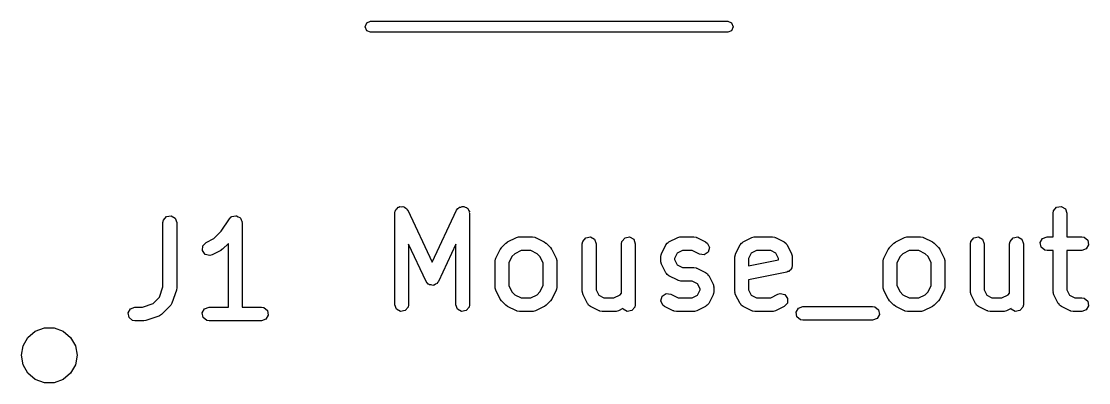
# Model space of a CAD drawing. Extents: x 1.767 to 2.344, y -2.927 to -2.267.
# Drawn here: x 1.773 to 2.2319, y -2.9268 to -2.7712 of the extents above; entities that cross this region are included whole.
import ezdxf

# ---------------------------------------------------------------- set-up
doc = ezdxf.new("R2010")
doc.units = 0
doc.header["$MEASUREMENT"] = 0
doc.layers.add('BLACK', color=7, linetype='CONTINUOUS')

msp = doc.modelspace()

# ---------------------------------------------------------------- linework, layer by layer
at = {"layer": 'BLACK', "linetype": 'CONTINUOUS'}
for p, q in [((1.92156, -2.77194), (1.92323, -2.77124)), ((1.92323, -2.77124), (2, -2.77124)), ((2, -2.77124), (2.07677, -2.77124)), ((2.07677, -2.77124), (2.07844, -2.77194)), ((1.92087, -2.77361), (1.92156, -2.77194)), ((1.92156, -2.77528), (1.92087, -2.77361)), ((1.92323, -2.77597), (1.92156, -2.77528)), ((2, -2.77597), (1.92323, -2.77597)), ((2.07677, -2.77597), (2, -2.77597)), ((2.07844, -2.77528), (2.07677, -2.77597)), ((2.07844, -2.77194), (2.07913, -2.77361)), ((2.07913, -2.77361), (2.07844, -2.77528)), ((1.93363, -2.85384), (1.93381, -2.85283)), ((1.93363, -2.89321), (1.93363, -2.85384)), ((1.93381, -2.85283), (1.93406, -2.85253)), ((1.93406, -2.85253), (1.93416, -2.85215)), ((1.93416, -2.85215), (1.93469, -2.85178)), ((1.93469, -2.85178), (1.9351, -2.85129)), ((1.9351, -2.85129), (1.93549, -2.85122)), ((1.93549, -2.85122), (1.93582, -2.85099)), ((1.93582, -2.85099), (1.93646, -2.85105)), ((1.93646, -2.85105), (1.93709, -2.85094)), ((1.93709, -2.85094), (1.93743, -2.85113)), ((1.93743, -2.85113), (1.93783, -2.85117)), ((1.93783, -2.85117), (1.93828, -2.85162)), ((1.93828, -2.85162), (1.93884, -2.85195)), ((1.93884, -2.85195), (1.93898, -2.85232)), ((1.93898, -2.85232), (1.93926, -2.85259)), ((1.93926, -2.85259), (1.9497, -2.87498)), ((1.9497, -2.87498), (1.96015, -2.85259)), ((1.96015, -2.85259), (1.96074, -2.85175)), ((1.96074, -2.85175), (1.9611, -2.85159)), ((1.9611, -2.85159), (1.96135, -2.85129)), ((1.96135, -2.85129), (1.96199, -2.85117)), ((1.96199, -2.85117), (1.96257, -2.8509)), ((1.96257, -2.8509), (1.96295, -2.851)), ((1.96295, -2.851), (1.96334, -2.85094)), ((1.96334, -2.85094), (1.9639, -2.85126)), ((1.9639, -2.85126), (1.96452, -2.85142)), ((1.96452, -2.85142), (1.96475, -2.85175)), ((1.96475, -2.85175), (1.96509, -2.85195)), ((1.96509, -2.85195), (1.96531, -2.85255)), ((1.96531, -2.85255), (1.96568, -2.85308)), ((1.96568, -2.85308), (1.96564, -2.85347)), ((1.96564, -2.85347), (1.96578, -2.85384)), ((1.96578, -2.85384), (1.96578, -2.89321)), ((2.21672, -2.85384), (2.2169, -2.85283)), ((2.21672, -2.86401), (2.21672, -2.85384)), ((2.2169, -2.85283), (2.21819, -2.85129)), ((2.21819, -2.85129), (2.22018, -2.85094)), ((2.22018, -2.85094), (2.22193, -2.85195)), ((2.22193, -2.85195), (2.22262, -2.85384)), ((2.22262, -2.85384), (2.22262, -2.86401)), ((1.83392, -2.85784), (1.8341, -2.85683)), ((1.83392, -2.88549), (1.83392, -2.85784)), ((1.8341, -2.85683), (1.8354, -2.85529)), ((1.8354, -2.85529), (1.83739, -2.85494)), ((1.83739, -2.85494), (1.83914, -2.85595)), ((1.83914, -2.85595), (1.83983, -2.85784)), ((1.83983, -2.85784), (1.83983, -2.88596)), ((1.85895, -2.86159), (1.86254, -2.85621)), ((1.86254, -2.85621), (1.86325, -2.85546)), ((1.86325, -2.85546), (1.86341, -2.85542)), ((1.86341, -2.85542), (1.86352, -2.85529)), ((1.86352, -2.85529), (1.86437, -2.85514)), ((1.86437, -2.85514), (1.86519, -2.8549)), ((1.86519, -2.8549), (1.86534, -2.85496)), ((1.86534, -2.85496), (1.86551, -2.85494)), ((1.86551, -2.85494), (1.86625, -2.85536)), ((1.86625, -2.85536), (1.86704, -2.85571)), ((1.86704, -2.85571), (1.86711, -2.85586)), ((1.86711, -2.85586), (1.86726, -2.85595)), ((1.86726, -2.85595), (1.86755, -2.85675)), ((1.86755, -2.85675), (1.86793, -2.85752)), ((1.86793, -2.85752), (1.86789, -2.85768)), ((1.86789, -2.85768), (1.86795, -2.85784)), ((1.86795, -2.85784), (1.86795, -2.89426)), ((1.85575, -2.86479), (1.85895, -2.86159)), ((1.85092, -2.86993), (1.85104, -2.86792)), ((1.85104, -2.86792), (1.85243, -2.86645)), ((1.85243, -2.86645), (1.85575, -2.86479)), ((1.86205, -2.86685), (1.85959, -2.8693)), ((1.86205, -2.89426), (1.86205, -2.86685)), ((1.94703, -2.88321), (1.93953, -2.86715)), ((1.93953, -2.86715), (1.93953, -2.89321)), ((1.95987, -2.86715), (1.95238, -2.88321)), ((1.95987, -2.89321), (1.95987, -2.86715)), ((1.97949, -2.86863), (1.98136, -2.86675)), ((1.98136, -2.86675), (1.98208, -2.86625)), ((1.98208, -2.86625), (1.98213, -2.8662)), ((1.98213, -2.8662), (1.98588, -2.86433)), ((1.98588, -2.86433), (1.98686, -2.86403)), ((1.98686, -2.86403), (1.98703, -2.86407)), ((1.98703, -2.86407), (1.9872, -2.86401)), ((1.9872, -2.86401), (1.99282, -2.86401)), ((1.99282, -2.86401), (1.99383, -2.86419)), ((1.99383, -2.86419), (1.99397, -2.86431)), ((1.99397, -2.86431), (1.99414, -2.86433)), ((1.99414, -2.86433), (1.99789, -2.8662)), ((1.99789, -2.8662), (1.9986, -2.86673)), ((1.9986, -2.86673), (1.99866, -2.86675)), ((1.99866, -2.86675), (2.00054, -2.86863)), ((2.01424, -2.86697), (2.01442, -2.86596)), ((2.01424, -2.88759), (2.01424, -2.86697)), ((2.01442, -2.86596), (2.01572, -2.86441)), ((2.01572, -2.86441), (2.01771, -2.86406)), ((2.01771, -2.86406), (2.01946, -2.86507)), ((2.01946, -2.86507), (2.02015, -2.86697)), ((2.02015, -2.86697), (2.02015, -2.88689)), ((2.03112, -2.86697), (2.03129, -2.86596)), ((2.03112, -2.88824), (2.03112, -2.86697)), ((2.03129, -2.86596), (2.03259, -2.86441)), ((2.03259, -2.86441), (2.03458, -2.86406)), ((2.03458, -2.86406), (2.03633, -2.86507)), ((2.03633, -2.86507), (2.03702, -2.86697)), ((2.03702, -2.86697), (2.03702, -2.89321)), ((2.0483, -2.87127), (2.05017, -2.86752)), ((2.05017, -2.86752), (2.05079, -2.8667)), ((2.05079, -2.8667), (2.05119, -2.86652)), ((2.05119, -2.86652), (2.0515, -2.8662)), ((2.0515, -2.8662), (2.05524, -2.86433)), ((2.05524, -2.86433), (2.05623, -2.86403)), ((2.05623, -2.86403), (2.0564, -2.86407)), ((2.0564, -2.86407), (2.05657, -2.86401)), ((2.05657, -2.86401), (2.06219, -2.86401)), ((2.06219, -2.86401), (2.0632, -2.86419)), ((2.0632, -2.86419), (2.06333, -2.86431)), ((2.06333, -2.86431), (2.06351, -2.86433)), ((2.06351, -2.86433), (2.06726, -2.8662)), ((2.06726, -2.8662), (2.06808, -2.86681)), ((2.06808, -2.86681), (2.06889, -2.86866)), ((2.08017, -2.87127), (2.08205, -2.86752)), ((2.08205, -2.86752), (2.08266, -2.8667)), ((2.08266, -2.8667), (2.08306, -2.86652)), ((2.08306, -2.86652), (2.08337, -2.8662)), ((2.08337, -2.8662), (2.08712, -2.86433)), ((2.08712, -2.86433), (2.0881, -2.86403)), ((2.0881, -2.86403), (2.08827, -2.86407)), ((2.08827, -2.86407), (2.08844, -2.86401)), ((2.08844, -2.86401), (2.09594, -2.86401)), ((2.09594, -2.86401), (2.09695, -2.86419)), ((2.09695, -2.86419), (2.09708, -2.86431)), ((2.09708, -2.86431), (2.09726, -2.86433)), ((2.09726, -2.86433), (2.10101, -2.8662)), ((2.10101, -2.8662), (2.10183, -2.86681)), ((2.10183, -2.86681), (2.10201, -2.86722)), ((2.10201, -2.86722), (2.10233, -2.86752)), ((2.10233, -2.86752), (2.1042, -2.87127)), ((2.14634, -2.86863), (2.14822, -2.86675)), ((2.14822, -2.86675), (2.14894, -2.86625)), ((2.14894, -2.86625), (2.14898, -2.8662)), ((2.14898, -2.8662), (2.15273, -2.86433)), ((2.15273, -2.86433), (2.15372, -2.86403)), ((2.15372, -2.86403), (2.15389, -2.86407)), ((2.15389, -2.86407), (2.15405, -2.86401)), ((2.15405, -2.86401), (2.15968, -2.86401)), ((2.15968, -2.86401), (2.16069, -2.86419)), ((2.16069, -2.86419), (2.16082, -2.86431)), ((2.16082, -2.86431), (2.161, -2.86433)), ((2.161, -2.86433), (2.16475, -2.8662)), ((2.16475, -2.8662), (2.16546, -2.86673)), ((2.16546, -2.86673), (2.16551, -2.86675)), ((2.16551, -2.86675), (2.16739, -2.86863)), ((2.1811, -2.86697), (2.18127, -2.86596)), ((2.1811, -2.88759), (2.1811, -2.86697)), ((2.18127, -2.86596), (2.18257, -2.86441)), ((2.18257, -2.86441), (2.18456, -2.86406)), ((2.18456, -2.86406), (2.18631, -2.86507)), ((2.18631, -2.86507), (2.187, -2.86697)), ((2.187, -2.86697), (2.187, -2.88689)), ((2.19797, -2.86697), (2.19815, -2.86596)), ((2.19797, -2.88824), (2.19797, -2.86697)), ((2.19815, -2.86596), (2.19945, -2.86441)), ((2.19945, -2.86441), (2.20144, -2.86406)), ((2.20144, -2.86406), (2.20318, -2.86507)), ((2.20318, -2.86507), (2.20388, -2.86697)), ((2.20388, -2.86697), (2.20388, -2.89321)), ((2.21114, -2.86645), (2.21215, -2.8647)), ((2.21149, -2.86844), (2.21114, -2.86645)), ((2.21215, -2.8647), (2.21405, -2.86401)), ((2.21405, -2.86401), (2.21672, -2.86401)), ((2.22262, -2.86401), (2.22904, -2.86401)), ((2.22904, -2.86401), (2.23005, -2.86419)), ((2.23005, -2.86419), (2.2316, -2.86549)), ((2.23195, -2.86748), (2.23094, -2.86923)), ((2.2316, -2.86549), (2.23195, -2.86748)), ((1.85212, -2.87156), (1.85092, -2.86993)), ((1.85409, -2.87203), (1.85212, -2.87156)), ((1.85507, -2.87173), (1.85409, -2.87203)), ((1.85882, -2.86986), (1.85507, -2.87173)), ((1.85886, -2.86981), (1.85882, -2.86986)), ((1.85959, -2.8693), (1.85886, -2.86981)), ((1.97706, -2.87315), (1.97893, -2.8694)), ((1.97893, -2.8694), (1.97946, -2.86869)), ((1.97946, -2.86869), (1.97949, -2.86863)), ((1.984, -2.87247), (1.98265, -2.87516)), ((1.9852, -2.87127), (1.984, -2.87247)), ((1.9879, -2.86992), (1.9852, -2.87127)), ((1.99213, -2.86992), (1.9879, -2.86992)), ((1.99482, -2.87127), (1.99213, -2.86992)), ((1.99602, -2.87247), (1.99482, -2.87127)), ((1.99737, -2.87516), (1.99602, -2.87247)), ((2.00054, -2.86863), (2.00104, -2.86935)), ((2.00104, -2.86935), (2.00109, -2.8694)), ((2.00109, -2.8694), (2.00296, -2.87315)), ((2.04799, -2.87259), (2.04817, -2.87158)), ((2.04799, -2.87447), (2.04799, -2.87259)), ((2.04817, -2.87158), (2.04828, -2.87145)), ((2.04828, -2.87145), (2.0483, -2.87127)), ((2.05502, -2.87104), (2.05389, -2.87329)), ((2.05726, -2.86992), (2.05502, -2.87104)), ((2.06149, -2.86992), (2.05726, -2.86992)), ((2.06462, -2.87148), (2.06149, -2.86992)), ((2.06663, -2.87171), (2.06462, -2.87148)), ((2.06831, -2.8706), (2.06663, -2.87171)), ((2.06889, -2.86866), (2.06831, -2.8706)), ((2.07986, -2.87259), (2.08004, -2.87158)), ((2.07986, -2.88759), (2.07986, -2.87259)), ((2.08004, -2.87158), (2.08015, -2.87145)), ((2.08015, -2.87145), (2.08017, -2.87127)), ((2.08689, -2.87104), (2.08576, -2.87329)), ((2.08913, -2.86992), (2.08689, -2.87104)), ((2.09524, -2.86992), (2.08913, -2.86992)), ((2.09748, -2.87104), (2.09524, -2.86992)), ((2.09861, -2.87329), (2.09748, -2.87104)), ((2.1042, -2.87127), (2.10449, -2.87225)), ((2.10449, -2.87225), (2.10445, -2.87242)), ((2.10445, -2.87242), (2.10451, -2.87259)), ((2.10451, -2.87259), (2.10451, -2.87634)), ((2.14391, -2.87315), (2.14579, -2.8694)), ((2.14579, -2.8694), (2.14631, -2.86869)), ((2.14631, -2.86869), (2.14634, -2.86863)), ((2.15086, -2.87247), (2.14951, -2.87516)), ((2.15205, -2.87127), (2.15086, -2.87247)), ((2.15475, -2.86992), (2.15205, -2.87127)), ((2.15898, -2.86992), (2.15475, -2.86992)), ((2.16168, -2.87127), (2.15898, -2.86992)), ((2.16288, -2.87247), (2.16168, -2.87127)), ((2.16422, -2.87516), (2.16288, -2.87247)), ((2.16739, -2.86863), (2.1679, -2.86935)), ((2.1679, -2.86935), (2.16794, -2.8694)), ((2.16794, -2.8694), (2.16982, -2.87315)), ((2.21304, -2.86974), (2.21149, -2.86844)), ((2.21405, -2.86992), (2.21304, -2.86974)), ((2.21672, -2.86992), (2.21405, -2.86992)), ((2.21672, -2.88759), (2.21672, -2.86992)), ((2.22904, -2.86992), (2.22262, -2.86992)), ((2.22262, -2.86992), (2.22262, -2.88689)), ((2.23094, -2.86923), (2.22904, -2.86992)), ((1.97675, -2.87447), (1.97693, -2.87346)), ((1.97675, -2.88571), (1.97675, -2.87447)), ((1.97693, -2.87346), (1.97704, -2.87332)), ((1.97704, -2.87332), (1.97706, -2.87315)), ((1.98265, -2.87516), (1.98265, -2.88502)), ((1.99737, -2.88502), (1.99737, -2.87516)), ((2.00296, -2.87315), (2.00326, -2.87413)), ((2.00326, -2.87413), (2.00321, -2.8743)), ((2.00321, -2.8743), (2.00328, -2.87447)), ((2.00328, -2.87447), (2.00328, -2.88571)), ((2.04805, -2.87463), (2.04799, -2.87447)), ((2.04801, -2.8748), (2.04805, -2.87463)), ((2.0483, -2.87579), (2.04801, -2.8748)), ((2.05017, -2.87954), (2.0483, -2.87579)), ((2.05389, -2.87329), (2.05389, -2.87377)), ((2.05389, -2.87377), (2.05502, -2.87601)), ((2.05502, -2.87601), (2.05726, -2.87714)), ((2.05726, -2.87714), (2.06219, -2.87714)), ((2.06219, -2.87714), (2.0632, -2.87732)), ((2.0632, -2.87732), (2.06333, -2.87743)), ((2.08576, -2.87329), (2.08576, -2.87649)), ((2.08576, -2.87649), (2.09861, -2.87392)), ((2.09861, -2.87392), (2.09861, -2.87329)), ((2.10433, -2.87735), (2.10402, -2.87772)), ((2.10451, -2.87634), (2.10433, -2.87735)), ((2.1436, -2.87447), (2.14378, -2.87346)), ((2.1436, -2.88571), (2.1436, -2.87447)), ((2.14378, -2.87346), (2.14389, -2.87332)), ((2.14389, -2.87332), (2.14391, -2.87315)), ((2.14951, -2.87516), (2.14951, -2.88502)), ((2.16422, -2.88502), (2.16422, -2.87516)), ((2.16982, -2.87315), (2.17011, -2.87413)), ((2.17011, -2.87413), (2.17007, -2.8743)), ((2.17007, -2.8743), (2.17013, -2.87447)), ((2.17013, -2.87447), (2.17013, -2.88571)), ((2.0505, -2.87984), (2.05017, -2.87954)), ((2.05067, -2.88025), (2.0505, -2.87984)), ((2.0515, -2.88086), (2.05067, -2.88025)), ((2.05524, -2.88273), (2.0515, -2.88086)), ((2.06333, -2.87743), (2.06351, -2.87745)), ((2.06351, -2.87745), (2.06726, -2.87932)), ((2.06726, -2.87932), (2.06808, -2.87993)), ((2.06808, -2.87993), (2.06826, -2.88034)), ((2.06826, -2.88034), (2.06858, -2.88064)), ((2.06858, -2.88064), (2.07045, -2.88439)), ((2.10214, -2.87924), (2.08576, -2.88251)), ((2.10256, -2.87898), (2.10214, -2.87924)), ((2.10304, -2.8789), (2.10256, -2.87898)), ((2.10339, -2.87847), (2.10304, -2.8789)), ((2.10386, -2.87819), (2.10339, -2.87847)), ((2.10402, -2.87772), (2.10386, -2.87819)), ((1.83242, -2.88999), (1.83392, -2.88549)), ((1.83983, -2.88596), (1.83968, -2.88683)), ((1.94757, -2.88376), (1.94703, -2.88321)), ((1.94801, -2.88438), (1.94757, -2.88376)), ((1.94827, -2.88445), (1.94801, -2.88438)), ((1.94846, -2.88464), (1.94827, -2.88445)), ((1.94922, -2.88471), (1.94846, -2.88464)), ((1.94996, -2.88491), (1.94922, -2.88471)), ((1.9502, -2.88479), (1.94996, -2.88491)), ((1.95047, -2.88482), (1.9502, -2.88479)), ((1.9511, -2.88438), (1.95047, -2.88482)), ((1.95179, -2.88405), (1.9511, -2.88438)), ((1.95202, -2.88373), (1.95179, -2.88405)), ((1.95212, -2.88366), (1.95202, -2.88373)), ((1.95216, -2.88353), (1.95212, -2.88366)), ((1.95238, -2.88321), (1.95216, -2.88353)), ((1.97681, -2.88588), (1.97675, -2.88571)), ((1.97677, -2.88605), (1.97681, -2.88588)), ((1.97706, -2.88703), (1.97677, -2.88605)), ((1.98265, -2.88502), (1.984, -2.88771)), ((1.99602, -2.88771), (1.99737, -2.88502)), ((2.00328, -2.88571), (2.0031, -2.88672)), ((2.05542, -2.88275), (2.05524, -2.88273)), ((2.05556, -2.88286), (2.05542, -2.88275)), ((2.05657, -2.88304), (2.05556, -2.88286)), ((2.06149, -2.88304), (2.05657, -2.88304)), ((2.06374, -2.88417), (2.06149, -2.88304)), ((2.06486, -2.88641), (2.06374, -2.88417)), ((2.06486, -2.88689), (2.06486, -2.88641)), ((2.07045, -2.88439), (2.07075, -2.88538)), ((2.07075, -2.88538), (2.07071, -2.88555)), ((2.07071, -2.88555), (2.07077, -2.88571)), ((2.07077, -2.88571), (2.07077, -2.88759)), ((2.08576, -2.88251), (2.08576, -2.88689)), ((2.14366, -2.88588), (2.1436, -2.88571)), ((2.14362, -2.88605), (2.14366, -2.88588)), ((2.14391, -2.88703), (2.14362, -2.88605)), ((2.14951, -2.88502), (2.15086, -2.88771)), ((2.16288, -2.88771), (2.16422, -2.88502)), ((2.17013, -2.88571), (2.16995, -2.88672)), ((1.82966, -2.89276), (1.83242, -2.88999)), ((1.83968, -2.8869), (1.8378, -2.89252)), ((1.83968, -2.88683), (1.83968, -2.8869)), ((1.97893, -2.89078), (1.97706, -2.88703)), ((1.97898, -2.89083), (1.97893, -2.89078)), ((1.97949, -2.89155), (1.97898, -2.89083)), ((1.984, -2.88771), (1.9852, -2.88891)), ((1.9852, -2.88891), (1.9879, -2.89026)), ((1.9879, -2.89026), (1.99213, -2.89026)), ((1.99213, -2.89026), (1.99482, -2.88891)), ((1.99482, -2.88891), (1.99602, -2.88771)), ((2.00109, -2.89078), (2.00056, -2.89149)), ((2.00296, -2.88703), (2.00109, -2.89078)), ((2.00298, -2.88686), (2.00296, -2.88703)), ((2.0031, -2.88672), (2.00298, -2.88686)), ((2.0143, -2.88775), (2.01424, -2.88759)), ((2.01426, -2.88793), (2.0143, -2.88775)), ((2.01455, -2.88891), (2.01426, -2.88793)), ((2.01643, -2.89266), (2.01455, -2.88891)), ((2.02015, -2.88689), (2.02127, -2.88914)), ((2.02127, -2.88914), (2.02352, -2.89026)), ((2.02352, -2.89026), (2.02775, -2.89026)), ((2.02775, -2.89026), (2.03044, -2.88891)), ((2.03044, -2.88891), (2.03112, -2.88824)), ((2.04799, -2.89152), (2.04857, -2.88958)), ((2.04857, -2.88958), (2.05026, -2.88847)), ((2.05026, -2.88847), (2.05226, -2.8887)), ((2.05226, -2.8887), (2.05539, -2.89026)), ((2.05539, -2.89026), (2.06149, -2.89026)), ((2.06149, -2.89026), (2.06374, -2.88914)), ((2.06374, -2.88914), (2.06486, -2.88689)), ((2.07045, -2.88891), (2.06858, -2.89266)), ((2.07048, -2.88873), (2.07045, -2.88891)), ((2.07059, -2.8886), (2.07048, -2.88873)), ((2.07077, -2.88759), (2.07059, -2.8886)), ((2.07992, -2.88775), (2.07986, -2.88759)), ((2.07988, -2.88793), (2.07992, -2.88775)), ((2.08017, -2.88891), (2.07988, -2.88793)), ((2.08205, -2.89266), (2.08017, -2.88891)), ((2.08576, -2.88689), (2.08689, -2.88914)), ((2.08689, -2.88914), (2.08913, -2.89026)), ((2.08913, -2.89026), (2.09524, -2.89026)), ((2.09524, -2.89026), (2.09836, -2.8887)), ((2.09836, -2.8887), (2.09935, -2.88841)), ((2.09935, -2.88841), (2.10131, -2.88887)), ((2.10131, -2.88887), (2.10252, -2.8905)), ((2.10252, -2.8905), (2.10239, -2.89251)), ((2.14579, -2.89078), (2.14391, -2.88703)), ((2.14583, -2.89083), (2.14579, -2.89078)), ((2.14634, -2.89155), (2.14583, -2.89083)), ((2.15086, -2.88771), (2.15205, -2.88891)), ((2.15205, -2.88891), (2.15475, -2.89026)), ((2.15475, -2.89026), (2.15898, -2.89026)), ((2.15898, -2.89026), (2.16168, -2.88891)), ((2.16168, -2.88891), (2.16288, -2.88771)), ((2.16794, -2.89078), (2.16742, -2.89149)), ((2.16982, -2.88703), (2.16794, -2.89078)), ((2.16984, -2.88686), (2.16982, -2.88703)), ((2.16995, -2.88672), (2.16984, -2.88686)), ((2.18116, -2.88775), (2.1811, -2.88759)), ((2.18112, -2.88793), (2.18116, -2.88775)), ((2.18141, -2.88891), (2.18112, -2.88793)), ((2.18328, -2.89266), (2.18141, -2.88891)), ((2.187, -2.88689), (2.18813, -2.88914)), ((2.18813, -2.88914), (2.19037, -2.89026)), ((2.19037, -2.89026), (2.1946, -2.89026)), ((2.1946, -2.89026), (2.1973, -2.88891)), ((2.1973, -2.88891), (2.19797, -2.88824)), ((2.21678, -2.88775), (2.21672, -2.88759)), ((2.21674, -2.88793), (2.21678, -2.88775)), ((2.21703, -2.88891), (2.21674, -2.88793)), ((2.2189, -2.89266), (2.21703, -2.88891)), ((2.22262, -2.88689), (2.22375, -2.88914)), ((2.22375, -2.88914), (2.22599, -2.89026)), ((2.22599, -2.89026), (2.22904, -2.89026)), ((2.22904, -2.89026), (2.23005, -2.89044)), ((2.23005, -2.89044), (2.2316, -2.89174)), ((1.81897, -2.8967), (1.81998, -2.89495)), ((1.81998, -2.89495), (1.82188, -2.89426)), ((1.82188, -2.89426), (1.82515, -2.89426)), ((1.82515, -2.89426), (1.82966, -2.89276)), ((1.83709, -2.89368), (1.83334, -2.89743)), ((1.83716, -2.89352), (1.83709, -2.89368)), ((1.83731, -2.89342), (1.83716, -2.89352)), ((1.8378, -2.89252), (1.83731, -2.89342)), ((1.85084, -2.8967), (1.85185, -2.89495)), ((1.85185, -2.89495), (1.85375, -2.89426)), ((1.85375, -2.89426), (1.86205, -2.89426)), ((1.86795, -2.89426), (1.87625, -2.89426)), ((1.87625, -2.89426), (1.87726, -2.89444)), ((1.87726, -2.89444), (1.8788, -2.89574)), ((1.8788, -2.89574), (1.87915, -2.89773)), ((1.93432, -2.89511), (1.93363, -2.89321)), ((1.93607, -2.89612), (1.93432, -2.89511)), ((1.93806, -2.89577), (1.93607, -2.89612)), ((1.93936, -2.89422), (1.93806, -2.89577)), ((1.93953, -2.89321), (1.93936, -2.89422)), ((1.96057, -2.89511), (1.95987, -2.89321)), ((1.96231, -2.89612), (1.96057, -2.89511)), ((1.9643, -2.89577), (1.96231, -2.89612)), ((1.9656, -2.89422), (1.9643, -2.89577)), ((1.96578, -2.89321), (1.9656, -2.89422)), ((1.98136, -2.89343), (1.97949, -2.89155)), ((1.98142, -2.89345), (1.98136, -2.89343)), ((1.98213, -2.89398), (1.98142, -2.89345)), ((1.98588, -2.89585), (1.98213, -2.89398)), ((1.99789, -2.89398), (1.99414, -2.89585)), ((1.99794, -2.89393), (1.99789, -2.89398)), ((1.99866, -2.89343), (1.99794, -2.89393)), ((2.00054, -2.89155), (1.99866, -2.89343)), ((2.00056, -2.89149), (2.00054, -2.89155)), ((2.01675, -2.89296), (2.01643, -2.89266)), ((2.01693, -2.89337), (2.01675, -2.89296)), ((2.01775, -2.89398), (2.01693, -2.89337)), ((2.0215, -2.89585), (2.01775, -2.89398)), ((2.03172, -2.89488), (2.02976, -2.89585)), ((2.03181, -2.89511), (2.03172, -2.89488)), ((2.03356, -2.89612), (2.03181, -2.89511)), ((2.03554, -2.89577), (2.03356, -2.89612)), ((2.03684, -2.89422), (2.03554, -2.89577)), ((2.03702, -2.89321), (2.03684, -2.89422)), ((2.0488, -2.89337), (2.04799, -2.89152)), ((2.04962, -2.89398), (2.0488, -2.89337)), ((2.05337, -2.89585), (2.04962, -2.89398)), ((2.06726, -2.89398), (2.06351, -2.89585)), ((2.06756, -2.89366), (2.06726, -2.89398)), ((2.06797, -2.89348), (2.06756, -2.89366)), ((2.06858, -2.89266), (2.06797, -2.89348)), ((2.08237, -2.89296), (2.08205, -2.89266)), ((2.08254, -2.89337), (2.08237, -2.89296)), ((2.08337, -2.89398), (2.08254, -2.89337)), ((2.08712, -2.89585), (2.08337, -2.89398)), ((2.10101, -2.89398), (2.09726, -2.89585)), ((2.10239, -2.89251), (2.10101, -2.89398)), ((2.10615, -2.89645), (2.10716, -2.8947)), ((2.10716, -2.8947), (2.10906, -2.89401)), ((2.10906, -2.89401), (2.13906, -2.89401)), ((2.13906, -2.89401), (2.14006, -2.89419)), ((2.14006, -2.89419), (2.14161, -2.89549)), ((2.14161, -2.89549), (2.14196, -2.89748)), ((2.14822, -2.89343), (2.14634, -2.89155)), ((2.14827, -2.89345), (2.14822, -2.89343)), ((2.14898, -2.89398), (2.14827, -2.89345)), ((2.15273, -2.89585), (2.14898, -2.89398)), ((2.16475, -2.89398), (2.161, -2.89585)), ((2.16479, -2.89393), (2.16475, -2.89398)), ((2.16552, -2.89343), (2.16479, -2.89393)), ((2.16739, -2.89155), (2.16552, -2.89343)), ((2.16742, -2.89149), (2.16739, -2.89155)), ((2.1836, -2.89296), (2.18328, -2.89266)), ((2.18378, -2.89337), (2.1836, -2.89296)), ((2.1846, -2.89398), (2.18378, -2.89337)), ((2.18835, -2.89585), (2.1846, -2.89398)), ((2.19857, -2.89488), (2.19662, -2.89585)), ((2.19866, -2.89511), (2.19857, -2.89488)), ((2.20041, -2.89612), (2.19866, -2.89511)), ((2.2024, -2.89577), (2.20041, -2.89612)), ((2.2037, -2.89422), (2.2024, -2.89577)), ((2.20388, -2.89321), (2.2037, -2.89422)), ((2.21922, -2.89296), (2.2189, -2.89266)), ((2.2194, -2.89337), (2.21922, -2.89296)), ((2.22022, -2.89398), (2.2194, -2.89337)), ((2.22397, -2.89585), (2.22022, -2.89398)), ((2.23094, -2.89548), (2.22904, -2.89617)), ((2.23195, -2.89373), (2.23094, -2.89548)), ((2.2316, -2.89174), (2.23195, -2.89373)), ((1.81932, -2.89869), (1.81897, -2.8967)), ((1.82087, -2.89999), (1.81932, -2.89869)), ((1.82188, -2.90017), (1.82087, -2.89999)), ((1.82563, -2.90017), (1.82188, -2.90017)), ((1.82569, -2.90014), (1.82563, -2.90017)), ((1.82656, -2.90001), (1.82569, -2.90014)), ((1.83219, -2.89814), (1.82656, -2.90001)), ((1.83232, -2.89803), (1.83219, -2.89814)), ((1.8325, -2.89801), (1.83232, -2.89803)), ((1.83334, -2.89743), (1.8325, -2.89801)), ((1.85119, -2.89869), (1.85084, -2.8967)), ((1.85274, -2.89999), (1.85119, -2.89869)), ((1.85375, -2.90017), (1.85274, -2.89999)), ((1.87625, -2.90017), (1.85375, -2.90017)), ((1.87814, -2.89948), (1.87625, -2.90017)), ((1.87915, -2.89773), (1.87814, -2.89948)), ((1.98605, -2.89587), (1.98588, -2.89585)), ((1.98619, -2.89599), (1.98605, -2.89587)), ((1.9872, -2.89617), (1.98619, -2.89599)), ((1.99282, -2.89617), (1.9872, -2.89617)), ((1.99299, -2.89611), (1.99282, -2.89617)), ((1.99316, -2.89615), (1.99299, -2.89611)), ((1.99414, -2.89585), (1.99316, -2.89615)), ((2.02167, -2.89587), (2.0215, -2.89585)), ((2.02181, -2.89599), (2.02167, -2.89587)), ((2.02282, -2.89617), (2.02181, -2.89599)), ((2.02844, -2.89617), (2.02282, -2.89617)), ((2.02861, -2.89611), (2.02844, -2.89617)), ((2.02878, -2.89615), (2.02861, -2.89611)), ((2.02976, -2.89585), (2.02878, -2.89615)), ((2.05355, -2.89587), (2.05337, -2.89585)), ((2.05368, -2.89599), (2.05355, -2.89587)), ((2.05469, -2.89617), (2.05368, -2.89599)), ((2.06219, -2.89617), (2.05469, -2.89617)), ((2.06236, -2.89611), (2.06219, -2.89617)), ((2.06253, -2.89615), (2.06236, -2.89611)), ((2.06351, -2.89585), (2.06253, -2.89615)), ((2.08729, -2.89587), (2.08712, -2.89585)), ((2.08743, -2.89599), (2.08729, -2.89587)), ((2.08844, -2.89617), (2.08743, -2.89599)), ((2.09594, -2.89617), (2.08844, -2.89617)), ((2.0961, -2.89611), (2.09594, -2.89617)), ((2.09627, -2.89615), (2.0961, -2.89611)), ((2.09726, -2.89585), (2.09627, -2.89615)), ((2.1065, -2.89844), (2.10615, -2.89645)), ((2.10805, -2.89974), (2.1065, -2.89844)), ((2.10906, -2.89992), (2.10805, -2.89974)), ((2.13906, -2.89992), (2.10906, -2.89992)), ((2.14095, -2.89922), (2.13906, -2.89992)), ((2.14196, -2.89748), (2.14095, -2.89922)), ((2.15291, -2.89587), (2.15273, -2.89585)), ((2.15304, -2.89599), (2.15291, -2.89587)), ((2.15405, -2.89617), (2.15304, -2.89599)), ((2.15968, -2.89617), (2.15405, -2.89617)), ((2.15984, -2.89611), (2.15968, -2.89617)), ((2.16002, -2.89615), (2.15984, -2.89611)), ((2.161, -2.89585), (2.16002, -2.89615)), ((2.18853, -2.89587), (2.18835, -2.89585)), ((2.18866, -2.89599), (2.18853, -2.89587)), ((2.18967, -2.89617), (2.18866, -2.89599)), ((2.1953, -2.89617), (2.18967, -2.89617)), ((2.19546, -2.89611), (2.1953, -2.89617)), ((2.19564, -2.89615), (2.19546, -2.89611)), ((2.19662, -2.89585), (2.19564, -2.89615)), ((2.22415, -2.89587), (2.22397, -2.89585)), ((2.22428, -2.89599), (2.22415, -2.89587)), ((2.22529, -2.89617), (2.22428, -2.89599)), ((2.22904, -2.89617), (2.22529, -2.89617)), ((1.77583, -2.90731), (1.77902, -2.90463)), ((1.77902, -2.90463), (1.78292, -2.90321)), ((1.78292, -2.90321), (1.78708, -2.90321)), ((1.78708, -2.90321), (1.79098, -2.90463)), ((1.79098, -2.90463), (1.79417, -2.90731)), ((1.77375, -2.91091), (1.77583, -2.90731)), ((1.79417, -2.90731), (1.79625, -2.91091)), ((1.77303, -2.915), (1.77375, -2.91091)), ((1.79625, -2.91091), (1.79697, -2.915)), ((1.77375, -2.91909), (1.77303, -2.915)), ((1.79697, -2.915), (1.79625, -2.91909)), ((1.77583, -2.92269), (1.77375, -2.91909)), ((1.77902, -2.92537), (1.77583, -2.92269)), ((1.79417, -2.92269), (1.79098, -2.92537)), ((1.79625, -2.91909), (1.79417, -2.92269)), ((1.78292, -2.92679), (1.77902, -2.92537)), ((1.78708, -2.92679), (1.78292, -2.92679)), ((1.79098, -2.92537), (1.78708, -2.92679))]:
    msp.add_line(p, q, dxfattribs=at)

doc.saveas('drawing.dxf')
